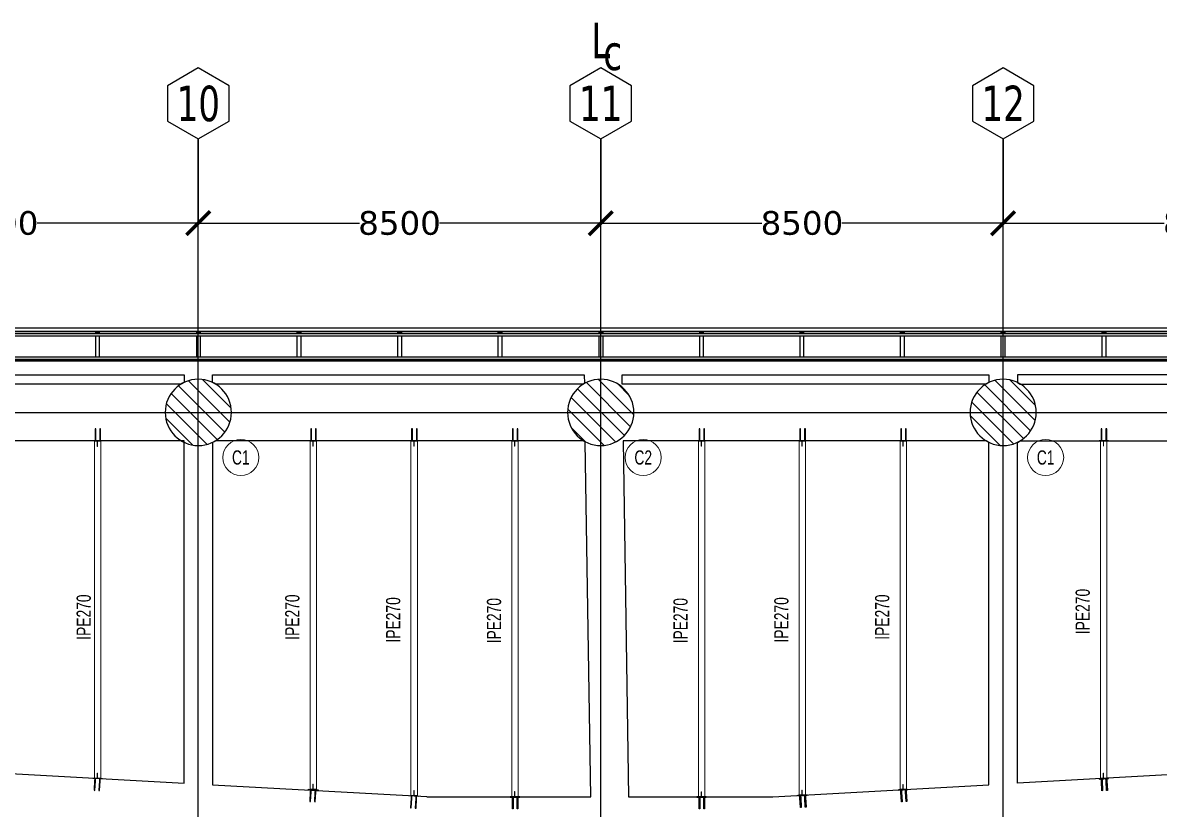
# Model space of a CAD drawing. Header units: millimetres. Extents: x -6598 to 74598, y -11659 to 33736.
# Drawn here: x 21791 to 45798, y 17113 to 33736 of the extents above; entities that cross this region are included whole.
import ezdxf
from ezdxf.enums import TextEntityAlignment as Align

# ---------------------------------------------------------------- set-up
doc = ezdxf.new("R2010")
doc.units = ezdxf.units.MM
for name, color, linetype, lineweight in [('0-1', 250, 'Continuous', 5), ('E_B_PLACA-1', 10, 'Continuous', 25), ('E_B_PLACA-2', 31, 'Continuous', 25), ('E_COLUMNAS', 1, 'Continuous', 18), ('E_COLUMNAS-2', 1, 'Continuous', 25), ('E_COLUMNAS-3', 1, 'Continuous', 35), ('E_TEXTO', 3, 'Continuous', 9), ('E_VIGAS-1', 31, 'Continuous', 25), ('E_VIGAS-2', 10, 'Continuous', 25), ('HCB-VIGAS', 4, 'Continuous', 15)]:
    doc.layers.add(name, color=color, linetype=linetype, lineweight=lineweight)
for name, color, linetype in [('COTAS', 8, 'Continuous'), ('HCB-EJES', 1, 'Continuous'), ('HCB-PLATINAS', 5, 'Continuous'), ('HCB-ROTULOS', 2, 'Continuous')]:
    doc.layers.add(name, color=color, linetype=linetype)
doc.styles.add('Arial Narrow', font='', dxfattribs={"width": 0.85, "height": 0.3})
doc.styles.add('Arial Narrow_1', font='', dxfattribs={"width": 0.85, "height": 0.3})
doc.styles.add('ROMANT', font='romant.shx', dxfattribs={"width": 0.8})
doc.styles.add('VERDANA', font='verdana.ttf')
doc.styles.get('Arial Narrow').set_extended_font_data('Arial Narrow')
doc.styles.get('Arial Narrow_1').set_extended_font_data('Arial Narrow')
doc.dimstyles.new('1.125', dxfattribs={"dimscale": 0, "dimtxt": 500, "dimasz": 500, "dimexe": 4, "dimexo": 4, "dimgap": 15, "dimtad": 0, "dimdec": 0, "dimzin": 4, "dimdsep": 46, "dimtxsty": 'ROMANT', "dimblk": 'ARCHTICK', "dimcen": -10, "dimclrd": 256, "dimclrt": 3, "dimadec": 0, "dimazin": 0, "dimtfac": 1, "dimtdec": 0, "dimtix": 1, "dimtmove": 0, "dimatfit": 0, "dimldrblk": 'OBLIQUE', "dimfxl": 0.05, "dimtolj": 1, "dimtzin": 0, "dimarcsym": 0})

# ---------------------------------------------------------------- blocks, each defined once
blk = doc.blocks.new('EST_SFM_VIGA-METALICA-SECCION-C - EST_SFM_VIGA-METALICA-UPN160-1606674-_34_00m_N_E_-NIVEL-9 DOC')
at = {"layer": 'E_VIGAS-1'}
for p, q in [((30.113, 0.018), (-30.274, 0.018)), ((-30.269, -0.047), (30.107, -0.047))]:
    blk.add_line(p, q, dxfattribs=at)
blk = doc.blocks.new('EST_SFM_VIGA-METALICA-SECCION-C - EST_SFM_VIGA-METALICA-UPN100-1526554-_34_00m_N_E_-NIVEL-9 DOC')
at = {"layer": 'E_VIGAS-2'}
for p, q in [((34.942, 0.018), (-34.929, 0.018)), ((-34.929, -0.032), (34.942, -0.032))]:
    blk.add_line(p, q, dxfattribs=at)
blk = doc.blocks.new('EST_SFM_VIGA-METALICA-SECCION-C - EST_SFM_VIGA-METALICA-UPN100-1526616-_34_00m_N_E_-NIVEL-9 DOC')
at = {"layer": 'E_VIGAS-2'}
for p, q in [((34.044, 0.032), (-34.827, 0.032)), ((-34.827, -0.018), (34.044, -0.018))]:
    blk.add_line(p, q, dxfattribs=at)
blk = doc.blocks.new('DCTIB_CNI_EST_MOD-1A-FAC_0001_rvt-1-_34_00m_N_E_-NIVEL-9 DOC')
at = {"layer": 'E_B_PLACA-1'}
for p, q in [((-75.147, 167.83), (-5.177, 167.83)), ((-5.727, 167.28), (-74.597, 167.28))]:
    blk.add_line(p, q, dxfattribs=at)
at = {"layer": 'E_B_PLACA-2'}
for p, q in [((-5.177, 167.83), (-75.147, 167.83)), ((-74.597, 167.28), (-5.727, 167.28))]:
    blk.add_line(p, q, dxfattribs=at)
at = {"layer": 'E_VIGAS-1'}
for p, q in [((-50.828, 167.859), (-50.8, 167.859)), ((-50.828, 167.858), (-50.828, 167.859)), ((-50.746, 167.858), (-50.828, 167.858)), ((-50.828, 167.83), (-50.828, 167.858)), ((-50.79, 167.864), (-50.79, 167.878)), ((-50.79, 167.859), (-50.79, 167.864)), ((-50.785, 167.878), (-50.785, 167.864)), ((-50.785, 167.864), (-50.785, 167.859)), ((-50.774, 167.859), (-50.746, 167.859)), ((-50.746, 167.859), (-50.746, 167.858)), ((-50.746, 167.83), (-50.746, 167.858)), ((-48.703, 167.858), (-48.703, 167.859)), ((-48.703, 167.859), (-48.676, 167.859)), ((-48.621, 167.858), (-48.703, 167.858)), ((-48.703, 167.858), (-48.703, 167.83)), ((-48.665, 167.864), (-48.665, 167.878)), ((-48.665, 167.859), (-48.665, 167.864)), ((-48.66, 167.878), (-48.66, 167.864)), ((-48.66, 167.864), (-48.66, 167.859)), ((-48.649, 167.859), (-48.621, 167.859)), ((-48.621, 167.859), (-48.621, 167.858)), ((-48.621, 167.858), (-48.621, 167.83)), ((-46.578, 167.858), (-46.578, 167.859)), ((-46.578, 167.859), (-46.55, 167.859)), ((-46.496, 167.858), (-46.578, 167.858)), ((-46.578, 167.858), (-46.578, 167.83)), ((-46.54, 167.864), (-46.54, 167.878)), ((-46.54, 167.859), (-46.54, 167.864)), ((-46.535, 167.878), (-46.535, 167.864)), ((-46.535, 167.864), (-46.535, 167.859)), ((-46.524, 167.859), (-46.496, 167.859)), ((-46.496, 167.859), (-46.496, 167.858)), ((-46.496, 167.858), (-46.496, 167.83)), ((-44.453, 167.858), (-44.453, 167.859)), ((-44.453, 167.859), (-44.425, 167.859)), ((-44.371, 167.858), (-44.453, 167.858)), ((-44.453, 167.858), (-44.453, 167.83)), ((-44.415, 167.864), (-44.415, 167.878)), ((-44.415, 167.859), (-44.415, 167.864)), ((-44.41, 167.878), (-44.41, 167.864)), ((-44.41, 167.864), (-44.41, 167.859)), ((-44.399, 167.859), (-44.371, 167.859)), ((-44.371, 167.859), (-44.371, 167.858)), ((-44.371, 167.858), (-44.371, 167.83)), ((-42.328, 167.859), (-42.3, 167.859)), ((-42.328, 167.858), (-42.328, 167.859)), ((-42.246, 167.858), (-42.328, 167.858)), ((-42.328, 167.83), (-42.328, 167.858)), ((-42.29, 167.864), (-42.29, 167.878)), ((-42.29, 167.859), (-42.29, 167.864)), ((-42.285, 167.878), (-42.285, 167.864)), ((-42.285, 167.864), (-42.285, 167.859)), ((-42.274, 167.859), (-42.246, 167.859)), ((-42.246, 167.859), (-42.246, 167.858)), ((-42.246, 167.83), (-42.246, 167.858)), ((-40.203, 167.858), (-40.203, 167.859)), ((-40.203, 167.859), (-40.176, 167.859)), ((-40.121, 167.858), (-40.203, 167.858)), ((-40.203, 167.858), (-40.203, 167.83)), ((-40.165, 167.864), (-40.165, 167.878)), ((-40.165, 167.859), (-40.165, 167.864)), ((-40.16, 167.878), (-40.16, 167.864)), ((-40.16, 167.864), (-40.16, 167.859)), ((-40.149, 167.859), (-40.121, 167.859)), ((-40.121, 167.859), (-40.121, 167.858)), ((-40.121, 167.858), (-40.121, 167.83)), ((-38.078, 167.858), (-38.078, 167.859)), ((-38.078, 167.859), (-38.05, 167.859)), ((-37.996, 167.858), (-38.078, 167.858)), ((-38.078, 167.858), (-38.078, 167.83)), ((-38.04, 167.864), (-38.04, 167.878)), ((-38.04, 167.859), (-38.04, 167.864)), ((-38.035, 167.878), (-38.035, 167.864)), ((-38.035, 167.864), (-38.035, 167.859)), ((-38.024, 167.859), (-37.996, 167.859)), ((-37.996, 167.859), (-37.996, 167.858)), ((-37.996, 167.858), (-37.996, 167.83)), ((-35.953, 167.859), (-35.925, 167.859)), ((-35.953, 167.858), (-35.953, 167.859)), ((-35.871, 167.858), (-35.953, 167.858)), ((-35.953, 167.83), (-35.953, 167.858)), ((-35.915, 167.864), (-35.915, 167.878)), ((-35.915, 167.859), (-35.915, 167.864)), ((-35.91, 167.878), (-35.91, 167.864)), ((-35.91, 167.864), (-35.91, 167.859)), ((-35.899, 167.859), (-35.871, 167.859)), ((-35.871, 167.859), (-35.871, 167.858)), ((-35.871, 167.83), (-35.871, 167.858)), ((-33.828, 167.859), (-33.8, 167.859)), ((-33.828, 167.858), (-33.828, 167.859)), ((-33.746, 167.858), (-33.828, 167.858)), ((-33.828, 167.83), (-33.828, 167.858)), ((-33.79, 167.864), (-33.79, 167.878)), ((-33.79, 167.859), (-33.79, 167.864)), ((-33.785, 167.878), (-33.785, 167.864)), ((-33.785, 167.864), (-33.785, 167.859)), ((-33.774, 167.859), (-33.746, 167.859)), ((-33.746, 167.859), (-33.746, 167.858)), ((-33.746, 167.83), (-33.746, 167.858)), ((-31.703, 167.859), (-31.675, 167.859)), ((-31.703, 167.858), (-31.703, 167.859)), ((-31.621, 167.858), (-31.703, 167.858)), ((-31.703, 167.83), (-31.703, 167.858)), ((-31.664, 167.864), (-31.664, 167.878)), ((-31.664, 167.859), (-31.664, 167.864)), ((-31.659, 167.878), (-31.659, 167.864)), ((-31.659, 167.864), (-31.659, 167.859)), ((-31.649, 167.859), (-31.621, 167.859)), ((-31.621, 167.859), (-31.621, 167.858)), ((-31.621, 167.83), (-31.621, 167.858)), ((-29.578, 167.858), (-29.578, 167.859)), ((-29.578, 167.859), (-29.55, 167.859)), ((-29.496, 167.858), (-29.578, 167.858)), ((-29.578, 167.858), (-29.578, 167.83)), ((-29.54, 167.864), (-29.54, 167.878)), ((-29.54, 167.859), (-29.54, 167.864)), ((-29.535, 167.878), (-29.535, 167.864)), ((-29.535, 167.864), (-29.535, 167.859)), ((-29.524, 167.859), (-29.496, 167.859)), ((-29.496, 167.859), (-29.496, 167.858)), ((-29.496, 167.858), (-29.496, 167.83)), ((-50.828, 167.263), (-50.828, 167.28)), ((-50.746, 167.263), (-50.828, 167.263)), ((-50.746, 167.263), (-50.746, 167.28)), ((-48.703, 167.28), (-48.703, 167.263)), ((-48.621, 167.263), (-48.703, 167.263)), ((-48.621, 167.28), (-48.621, 167.263)), ((-46.578, 167.28), (-46.578, 167.263)), ((-46.496, 167.263), (-46.578, 167.263)), ((-46.496, 167.28), (-46.496, 167.263)), ((-44.453, 167.28), (-44.453, 167.263)), ((-44.371, 167.263), (-44.453, 167.263)), ((-44.371, 167.28), (-44.371, 167.263)), ((-42.328, 167.263), (-42.328, 167.28)), ((-42.246, 167.263), (-42.328, 167.263)), ((-42.246, 167.263), (-42.246, 167.28)), ((-40.203, 167.28), (-40.203, 167.263)), ((-40.121, 167.263), (-40.203, 167.263)), ((-40.121, 167.28), (-40.121, 167.263)), ((-38.078, 167.28), (-38.078, 167.262)), ((-37.996, 167.262), (-38.078, 167.262)), ((-37.996, 167.28), (-37.996, 167.262)), ((-35.953, 167.263), (-35.953, 167.28)), ((-35.871, 167.263), (-35.953, 167.263)), ((-35.871, 167.263), (-35.871, 167.28)), ((-33.828, 167.263), (-33.828, 167.28)), ((-33.746, 167.263), (-33.828, 167.263)), ((-33.746, 167.263), (-33.746, 167.28)), ((-31.703, 167.263), (-31.703, 167.28)), ((-31.621, 167.263), (-31.703, 167.263)), ((-31.621, 167.263), (-31.621, 167.28)), ((-29.578, 167.28), (-29.578, 167.263)), ((-29.496, 167.263), (-29.578, 167.263)), ((-29.496, 167.28), (-29.496, 167.263))]:
    blk.add_line(p, q, dxfattribs=at)
for points, knots in [([(-50.79, 167.864), (-50.79, 167.863), (-50.79, 167.862), (-50.792, 167.86), (-50.793, 167.86), (-50.795, 167.859), (-50.796, 167.859), (-50.797, 167.859), (-50.799, 167.859), (-50.8, 167.859)], [0, 0, 0, 0, 0.285714, 0.428571, 0.571429, 0.678571, 0.732143, 0.785714, 1, 1, 1, 1]), ([(-50.8, 167.859), (-50.799, 167.859), (-50.798, 167.859), (-50.795, 167.859), (-50.793, 167.86), (-50.791, 167.86), (-50.79, 167.862), (-50.79, 167.863), (-50.79, 167.864)], [0, 0, 0, 0, 0.142857, 0.285714, 0.428571, 0.571429, 0.785714, 1, 1, 1, 1]), ([(-50.785, 167.864), (-50.785, 167.863), (-50.784, 167.862), (-50.783, 167.86), (-50.781, 167.86), (-50.78, 167.859), (-50.779, 167.859), (-50.777, 167.859), (-50.775, 167.859), (-50.774, 167.859)], [0, 0, 0, 0, 0.285714, 0.428571, 0.571429, 0.678571, 0.732143, 0.785714, 1, 1, 1, 1]), ([(-50.774, 167.859), (-50.775, 167.859), (-50.776, 167.859), (-50.779, 167.859), (-50.781, 167.86), (-50.783, 167.86), (-50.784, 167.862), (-50.785, 167.863), (-50.785, 167.864)], [0, 0, 0, 0, 0.142857, 0.285714, 0.428571, 0.571429, 0.785714, 1, 1, 1, 1]), ([(-48.676, 167.859), (-48.675, 167.859), (-48.673, 167.859), (-48.671, 167.859), (-48.668, 167.86), (-48.667, 167.86), (-48.665, 167.862), (-48.665, 167.863), (-48.665, 167.864)], [0, 0, 0, 0, 0.142857, 0.285714, 0.428571, 0.571429, 0.785714, 1, 1, 1, 1]), ([(-48.665, 167.864), (-48.665, 167.863), (-48.665, 167.862), (-48.667, 167.86), (-48.668, 167.86), (-48.67, 167.859), (-48.671, 167.859), (-48.673, 167.859), (-48.674, 167.859), (-48.676, 167.859)], [0, 0, 0, 0, 0.285714, 0.428571, 0.571429, 0.678571, 0.732143, 0.785714, 1, 1, 1, 1]), ([(-48.649, 167.859), (-48.65, 167.859), (-48.652, 167.859), (-48.654, 167.859), (-48.656, 167.86), (-48.658, 167.86), (-48.66, 167.862), (-48.66, 167.863), (-48.66, 167.864)], [0, 0, 0, 0, 0.142857, 0.285714, 0.428571, 0.571429, 0.785714, 1, 1, 1, 1]), ([(-48.66, 167.864), (-48.66, 167.863), (-48.659, 167.862), (-48.658, 167.86), (-48.656, 167.86), (-48.655, 167.859), (-48.654, 167.859), (-48.652, 167.859), (-48.65, 167.859), (-48.649, 167.859)], [0, 0, 0, 0, 0.285714, 0.428571, 0.571429, 0.678571, 0.732143, 0.785714, 1, 1, 1, 1]), ([(-46.55, 167.859), (-46.549, 167.859), (-46.548, 167.859), (-46.545, 167.859), (-46.543, 167.86), (-46.541, 167.86), (-46.54, 167.862), (-46.54, 167.863), (-46.54, 167.864)], [0, 0, 0, 0, 0.142857, 0.285714, 0.428571, 0.571429, 0.785714, 1, 1, 1, 1]), ([(-46.54, 167.864), (-46.54, 167.863), (-46.54, 167.862), (-46.542, 167.86), (-46.543, 167.86), (-46.545, 167.859), (-46.546, 167.859), (-46.547, 167.859), (-46.549, 167.859), (-46.55, 167.859)], [0, 0, 0, 0, 0.285714, 0.428571, 0.571429, 0.678571, 0.732143, 0.785714, 1, 1, 1, 1]), ([(-46.524, 167.859), (-46.525, 167.859), (-46.526, 167.859), (-46.529, 167.859), (-46.531, 167.86), (-46.533, 167.86), (-46.534, 167.862), (-46.535, 167.863), (-46.535, 167.864)], [0, 0, 0, 0, 0.142857, 0.285714, 0.428571, 0.571429, 0.785714, 1, 1, 1, 1]), ([(-46.535, 167.864), (-46.535, 167.863), (-46.534, 167.862), (-46.533, 167.86), (-46.531, 167.86), (-46.53, 167.859), (-46.529, 167.859), (-46.527, 167.859), (-46.525, 167.859), (-46.524, 167.859)], [0, 0, 0, 0, 0.285714, 0.428571, 0.571429, 0.678571, 0.732143, 0.785714, 1, 1, 1, 1]), ([(-44.425, 167.859), (-44.424, 167.859), (-44.423, 167.859), (-44.42, 167.859), (-44.418, 167.86), (-44.416, 167.86), (-44.415, 167.862), (-44.415, 167.863), (-44.415, 167.864)], [0, 0, 0, 0, 0.142857, 0.285714, 0.428571, 0.571429, 0.785714, 1, 1, 1, 1]), ([(-44.415, 167.864), (-44.415, 167.863), (-44.415, 167.862), (-44.417, 167.86), (-44.418, 167.86), (-44.42, 167.859), (-44.421, 167.859), (-44.422, 167.859), (-44.424, 167.859), (-44.425, 167.859)], [0, 0, 0, 0, 0.285714, 0.428571, 0.571429, 0.678571, 0.732143, 0.785714, 1, 1, 1, 1]), ([(-44.399, 167.859), (-44.4, 167.859), (-44.401, 167.859), (-44.404, 167.859), (-44.406, 167.86), (-44.408, 167.86), (-44.409, 167.862), (-44.41, 167.863), (-44.41, 167.864)], [0, 0, 0, 0, 0.142857, 0.285714, 0.428571, 0.571429, 0.785714, 1, 1, 1, 1]), ([(-44.41, 167.864), (-44.41, 167.863), (-44.409, 167.862), (-44.408, 167.86), (-44.406, 167.86), (-44.405, 167.859), (-44.404, 167.859), (-44.402, 167.859), (-44.4, 167.859), (-44.399, 167.859)], [0, 0, 0, 0, 0.285714, 0.428571, 0.571429, 0.678571, 0.732143, 0.785714, 1, 1, 1, 1]), ([(-42.29, 167.864), (-42.29, 167.863), (-42.29, 167.862), (-42.292, 167.86), (-42.293, 167.86), (-42.295, 167.859), (-42.296, 167.859), (-42.297, 167.859), (-42.299, 167.859), (-42.3, 167.859)], [0, 0, 0, 0, 0.285714, 0.428571, 0.571429, 0.678571, 0.732143, 0.785714, 1, 1, 1, 1]), ([(-42.3, 167.859), (-42.299, 167.859), (-42.298, 167.859), (-42.295, 167.859), (-42.293, 167.86), (-42.291, 167.86), (-42.29, 167.862), (-42.29, 167.863), (-42.29, 167.864)], [0, 0, 0, 0, 0.142857, 0.285714, 0.428571, 0.571429, 0.785714, 1, 1, 1, 1]), ([(-42.285, 167.864), (-42.285, 167.863), (-42.284, 167.862), (-42.283, 167.86), (-42.281, 167.86), (-42.28, 167.859), (-42.279, 167.859), (-42.277, 167.859), (-42.275, 167.859), (-42.274, 167.859)], [0, 0, 0, 0, 0.285714, 0.428571, 0.571429, 0.678571, 0.732143, 0.785714, 1, 1, 1, 1]), ([(-42.274, 167.859), (-42.275, 167.859), (-42.276, 167.859), (-42.279, 167.859), (-42.281, 167.86), (-42.283, 167.86), (-42.284, 167.862), (-42.285, 167.863), (-42.285, 167.864)], [0, 0, 0, 0, 0.142857, 0.285714, 0.428571, 0.571429, 0.785714, 1, 1, 1, 1]), ([(-40.176, 167.859), (-40.175, 167.859), (-40.173, 167.859), (-40.171, 167.859), (-40.168, 167.86), (-40.167, 167.86), (-40.165, 167.862), (-40.165, 167.863), (-40.165, 167.864)], [0, 0, 0, 0, 0.142857, 0.285714, 0.428571, 0.571429, 0.785714, 1, 1, 1, 1]), ([(-40.165, 167.864), (-40.165, 167.863), (-40.165, 167.862), (-40.167, 167.86), (-40.168, 167.86), (-40.17, 167.859), (-40.171, 167.859), (-40.173, 167.859), (-40.174, 167.859), (-40.176, 167.859)], [0, 0, 0, 0, 0.285714, 0.428571, 0.571429, 0.678571, 0.732143, 0.785714, 1, 1, 1, 1]), ([(-40.149, 167.859), (-40.15, 167.859), (-40.152, 167.859), (-40.154, 167.859), (-40.156, 167.86), (-40.158, 167.86), (-40.16, 167.862), (-40.16, 167.863), (-40.16, 167.864)], [0, 0, 0, 0, 0.142857, 0.285714, 0.428571, 0.571429, 0.785714, 1, 1, 1, 1]), ([(-40.16, 167.864), (-40.16, 167.863), (-40.159, 167.862), (-40.158, 167.86), (-40.156, 167.86), (-40.155, 167.859), (-40.154, 167.859), (-40.152, 167.859), (-40.15, 167.859), (-40.149, 167.859)], [0, 0, 0, 0, 0.285714, 0.428571, 0.571429, 0.678571, 0.732143, 0.785714, 1, 1, 1, 1]), ([(-38.05, 167.859), (-38.049, 167.859), (-38.048, 167.859), (-38.045, 167.859), (-38.043, 167.86), (-38.041, 167.86), (-38.04, 167.862), (-38.04, 167.863), (-38.04, 167.864)], [0, 0, 0, 0, 0.142857, 0.285714, 0.428571, 0.571429, 0.785714, 1, 1, 1, 1]), ([(-38.04, 167.864), (-38.04, 167.863), (-38.04, 167.862), (-38.042, 167.86), (-38.043, 167.86), (-38.045, 167.859), (-38.046, 167.859), (-38.047, 167.859), (-38.049, 167.859), (-38.05, 167.859)], [0, 0, 0, 0, 0.285714, 0.428571, 0.571429, 0.678571, 0.732143, 0.785714, 1, 1, 1, 1]), ([(-38.024, 167.859), (-38.025, 167.859), (-38.026, 167.859), (-38.029, 167.859), (-38.031, 167.86), (-38.033, 167.86), (-38.034, 167.862), (-38.035, 167.863), (-38.035, 167.864)], [0, 0, 0, 0, 0.142857, 0.285714, 0.428571, 0.571429, 0.785714, 1, 1, 1, 1]), ([(-38.035, 167.864), (-38.035, 167.863), (-38.034, 167.862), (-38.033, 167.86), (-38.031, 167.86), (-38.03, 167.859), (-38.029, 167.859), (-38.027, 167.859), (-38.025, 167.859), (-38.024, 167.859)], [0, 0, 0, 0, 0.285714, 0.428571, 0.571429, 0.678571, 0.732143, 0.785714, 1, 1, 1, 1]), ([(-35.915, 167.864), (-35.915, 167.863), (-35.915, 167.862), (-35.917, 167.86), (-35.918, 167.86), (-35.92, 167.859), (-35.921, 167.859), (-35.922, 167.859), (-35.924, 167.859), (-35.925, 167.859)], [0, 0, 0, 0, 0.285714, 0.428571, 0.571429, 0.678571, 0.732143, 0.785714, 1, 1, 1, 1]), ([(-35.925, 167.859), (-35.924, 167.859), (-35.923, 167.859), (-35.92, 167.859), (-35.918, 167.86), (-35.916, 167.86), (-35.915, 167.862), (-35.915, 167.863), (-35.915, 167.864)], [0, 0, 0, 0, 0.142857, 0.285714, 0.428571, 0.571429, 0.785714, 1, 1, 1, 1]), ([(-35.91, 167.864), (-35.91, 167.863), (-35.909, 167.862), (-35.908, 167.86), (-35.906, 167.86), (-35.905, 167.859), (-35.904, 167.859), (-35.902, 167.859), (-35.9, 167.859), (-35.899, 167.859)], [0, 0, 0, 0, 0.285714, 0.428571, 0.571429, 0.678571, 0.732143, 0.785714, 1, 1, 1, 1]), ([(-35.899, 167.859), (-35.9, 167.859), (-35.901, 167.859), (-35.904, 167.859), (-35.906, 167.86), (-35.908, 167.86), (-35.909, 167.862), (-35.91, 167.863), (-35.91, 167.864)], [0, 0, 0, 0, 0.142857, 0.285714, 0.428571, 0.571429, 0.785714, 1, 1, 1, 1]), ([(-33.79, 167.864), (-33.79, 167.863), (-33.79, 167.862), (-33.792, 167.86), (-33.793, 167.86), (-33.795, 167.859), (-33.796, 167.859), (-33.797, 167.859), (-33.799, 167.859), (-33.8, 167.859)], [0, 0, 0, 0, 0.285714, 0.428571, 0.571429, 0.678571, 0.732143, 0.785714, 1, 1, 1, 1]), ([(-33.8, 167.859), (-33.799, 167.859), (-33.798, 167.859), (-33.795, 167.859), (-33.793, 167.86), (-33.791, 167.86), (-33.79, 167.862), (-33.79, 167.863), (-33.79, 167.864)], [0, 0, 0, 0, 0.142857, 0.285714, 0.428571, 0.571429, 0.785714, 1, 1, 1, 1]), ([(-33.785, 167.864), (-33.785, 167.863), (-33.784, 167.862), (-33.783, 167.86), (-33.781, 167.86), (-33.78, 167.859), (-33.779, 167.859), (-33.777, 167.859), (-33.775, 167.859), (-33.774, 167.859)], [0, 0, 0, 0, 0.285714, 0.428571, 0.571429, 0.678571, 0.732143, 0.785714, 1, 1, 1, 1]), ([(-33.774, 167.859), (-33.775, 167.859), (-33.776, 167.859), (-33.779, 167.859), (-33.781, 167.86), (-33.783, 167.86), (-33.784, 167.862), (-33.785, 167.863), (-33.785, 167.864)], [0, 0, 0, 0, 0.142857, 0.285714, 0.428571, 0.571429, 0.785714, 1, 1, 1, 1]), ([(-31.664, 167.864), (-31.664, 167.863), (-31.665, 167.862), (-31.666, 167.86), (-31.668, 167.86), (-31.669, 167.859), (-31.67, 167.859), (-31.672, 167.859), (-31.674, 167.859), (-31.675, 167.859)], [0, 0, 0, 0, 0.285714, 0.428571, 0.571429, 0.678571, 0.732143, 0.785714, 1, 1, 1, 1]), ([(-31.675, 167.859), (-31.674, 167.859), (-31.673, 167.859), (-31.67, 167.859), (-31.668, 167.86), (-31.666, 167.86), (-31.665, 167.862), (-31.664, 167.863), (-31.664, 167.864)], [0, 0, 0, 0, 0.142857, 0.285714, 0.428571, 0.571429, 0.785714, 1, 1, 1, 1]), ([(-31.659, 167.864), (-31.659, 167.863), (-31.659, 167.862), (-31.657, 167.86), (-31.656, 167.86), (-31.654, 167.859), (-31.653, 167.859), (-31.652, 167.859), (-31.65, 167.859), (-31.649, 167.859)], [0, 0, 0, 0, 0.285714, 0.428571, 0.571429, 0.678571, 0.732143, 0.785714, 1, 1, 1, 1]), ([(-31.649, 167.859), (-31.65, 167.859), (-31.651, 167.859), (-31.654, 167.859), (-31.656, 167.86), (-31.658, 167.86), (-31.659, 167.862), (-31.659, 167.863), (-31.659, 167.864)], [0, 0, 0, 0, 0.142857, 0.285714, 0.428571, 0.571429, 0.785714, 1, 1, 1, 1]), ([(-29.55, 167.859), (-29.549, 167.859), (-29.548, 167.859), (-29.545, 167.859), (-29.543, 167.86), (-29.541, 167.86), (-29.54, 167.862), (-29.54, 167.863), (-29.54, 167.864)], [0, 0, 0, 0, 0.142857, 0.285714, 0.428571, 0.571429, 0.785714, 1, 1, 1, 1]), ([(-29.54, 167.864), (-29.54, 167.863), (-29.54, 167.862), (-29.542, 167.86), (-29.543, 167.86), (-29.545, 167.859), (-29.546, 167.859), (-29.547, 167.859), (-29.549, 167.859), (-29.55, 167.859)], [0, 0, 0, 0, 0.285714, 0.428571, 0.571429, 0.678571, 0.732143, 0.785714, 1, 1, 1, 1]), ([(-29.524, 167.859), (-29.525, 167.859), (-29.526, 167.859), (-29.529, 167.859), (-29.531, 167.86), (-29.533, 167.86), (-29.534, 167.862), (-29.535, 167.863), (-29.535, 167.864)], [0, 0, 0, 0, 0.142857, 0.285714, 0.428571, 0.571429, 0.785714, 1, 1, 1, 1]), ([(-29.535, 167.864), (-29.535, 167.863), (-29.534, 167.862), (-29.533, 167.86), (-29.531, 167.86), (-29.53, 167.859), (-29.529, 167.859), (-29.527, 167.859), (-29.525, 167.859), (-29.524, 167.859)], [0, 0, 0, 0, 0.285714, 0.428571, 0.571429, 0.678571, 0.732143, 0.785714, 1, 1, 1, 1])]:
    blk.add_open_spline(points, degree=3, knots=knots, dxfattribs=at)
at = {"layer": 'E_VIGAS-2'}
for p, q in [((-50.828, 167.33), (-50.828, 167.78)), ((-50.746, 167.33), (-50.746, 167.78)), ((-48.703, 167.78), (-48.703, 167.33)), ((-48.621, 167.78), (-48.621, 167.33)), ((-46.578, 167.78), (-46.578, 167.33)), ((-46.496, 167.78), (-46.496, 167.33)), ((-44.453, 167.78), (-44.453, 167.33)), ((-44.371, 167.78), (-44.371, 167.33)), ((-42.328, 167.33), (-42.328, 167.78)), ((-42.246, 167.33), (-42.246, 167.78)), ((-40.203, 167.78), (-40.203, 167.33)), ((-40.121, 167.78), (-40.121, 167.33)), ((-38.078, 167.78), (-38.078, 167.33)), ((-37.996, 167.78), (-37.996, 167.33)), ((-35.953, 167.33), (-35.953, 167.78)), ((-35.871, 167.33), (-35.871, 167.78)), ((-33.828, 167.33), (-33.828, 167.78)), ((-33.746, 167.33), (-33.746, 167.78)), ((-31.703, 167.33), (-31.703, 167.78)), ((-31.621, 167.33), (-31.621, 167.78)), ((-29.578, 167.78), (-29.578, 167.33)), ((-29.496, 167.78), (-29.496, 167.33))]:
    blk.add_line(p, q, dxfattribs=at)
at = {"layer": 'E_VIGAS-1'}
for name, p in [('EST_SFM_VIGA-METALICA-SECCION-C - EST_SFM_VIGA-METALICA-UPN160-1606674-_34_00m_N_E_-NIVEL-9 DOC', (-40.084, 167.925)), ('EST_SFM_VIGA-METALICA-SECCION-C - EST_SFM_VIGA-METALICA-UPN100-1526554-_34_00m_N_E_-NIVEL-9 DOC', (-40.169, 167.812)), ('EST_SFM_VIGA-METALICA-SECCION-C - EST_SFM_VIGA-METALICA-UPN100-1526616-_34_00m_N_E_-NIVEL-9 DOC', (-39.77, 167.298))]:
    blk.add_blockref(name, p, dxfattribs=at)
blk = doc.blocks.new('EST_SCM_COLUMNA-SECCION-CIRCULAR - EST_SCM_COLUMNA-CONCRETO-CIRCULAR_Ø_140cm-V16-_34_00m_N_E_-NIVEL-9 DOC')
at = {"layer": 'E_COLUMNAS'}
h = blk.add_hatch(dxfattribs=at)
h.set_pattern_fill('FP_16', color=256, style=0, pattern_type=2)
h.set_pattern_definition([(135, (48.662, -166.162), (-0.15909903, -0.15909903), [])])
h.paths.add_polyline_path([(0, -0.7), (0.091, -0.694), (0.181, -0.676), (0.268, -0.647), (0.361, -0.599), (0.435, -0.548), (0.501, -0.488), (0.56, -0.419), (0.609, -0.344), (0.648, -0.263), (0.677, -0.177), (0.694, -0.088), (0.7, 0.001), (0.694, 0.091), (0.676, 0.181), (0.647, 0.268), (0.606, 0.35), (0.555, 0.426), (0.495, 0.495), (0.426, 0.555), (0.35, 0.606), (0.268, 0.647), (0.181, 0.676), (0.091, 0.694), (0, 0.7), (-0.091, 0.694), (-0.191, 0.673), (-0.268, 0.647), (-0.361, 0.599), (-0.435, 0.548), (-0.501, 0.488), (-0.56, 0.419), (-0.609, 0.344), (-0.648, 0.263), (-0.677, 0.177), (-0.694, 0.088), (-0.7, 0), (-0.694, -0.091), (-0.676, -0.181), (-0.647, -0.268), (-0.606, -0.35), (-0.555, -0.426), (-0.495, -0.495), (-0.426, -0.555), (-0.35, -0.606), (-0.268, -0.647), (-0.181, -0.676), (-0.091, -0.694), (-0.021, -0.699)])
at = {"layer": 'E_COLUMNAS-2'}
for start, end in [(0, 180), (180, 0)]:
    blk.add_arc((0, 0), 0.7, start, end, dxfattribs=at)
blk = doc.blocks.new('EST_SCM_COLUMNA-SECCION-CIRCULAR - EST_SCM_COLUMNA-CONCRETO-CIRCULAR_Ø_140cm-V17-_34_00m_N_E_-NIVEL-9 DOC')
at = {"layer": 'E_COLUMNAS'}
h = blk.add_hatch(dxfattribs=at)
h.set_pattern_fill('FP_17', color=256, style=0, pattern_type=2)
h.set_pattern_definition([(135, (40.162, -166.162), (-0.15909903, -0.15909903), [])])
h.paths.add_polyline_path([(0, -0.7), (0.091, -0.694), (0.181, -0.676), (0.268, -0.647), (0.359, -0.6), (0.434, -0.549), (0.501, -0.488), (0.555, -0.426), (0.609, -0.345), (0.651, -0.257), (0.678, -0.173), (0.695, -0.081), (0.7, 0.001), (0.694, 0.091), (0.676, 0.181), (0.647, 0.268), (0.606, 0.35), (0.555, 0.426), (0.495, 0.495), (0.426, 0.555), (0.35, 0.606), (0.268, 0.647), (0.181, 0.676), (0.08, 0.695), (-0.008, 0.699), (-0.103, 0.692), (-0.189, 0.673), (-0.268, 0.647), (-0.361, 0.599), (-0.435, 0.548), (-0.501, 0.488), (-0.56, 0.419), (-0.609, 0.344), (-0.648, 0.263), (-0.677, 0.177), (-0.694, 0.088), (-0.7, 0), (-0.694, -0.091), (-0.676, -0.181), (-0.647, -0.268), (-0.606, -0.35), (-0.555, -0.426), (-0.495, -0.495), (-0.426, -0.555), (-0.35, -0.606), (-0.258, -0.65), (-0.174, -0.678), (-0.082, -0.695), (0, -0.7)])
at = {"layer": 'E_COLUMNAS-2'}
for start, end in [(0, 180), (180, 0)]:
    blk.add_arc((0, 0), 0.7, start, end, dxfattribs=at)
blk = doc.blocks.new('EST_SCM_COLUMNA-SECCION-CIRCULAR - EST_SCM_COLUMNA-CONCRETO-CIRCULAR_Ø_140cm-V18-_34_00m_N_E_-NIVEL-9 DOC')
at = {"layer": 'E_COLUMNAS'}
h = blk.add_hatch(dxfattribs=at)
h.set_pattern_fill('FP_18', color=256, style=0, pattern_type=2)
h.set_pattern_definition([(135, (31.662, -166.162), (-0.15909903, -0.15909903), [])])
h.paths.add_polyline_path([(0, -0.7), (0.091, -0.694), (0.181, -0.676), (0.268, -0.647), (0.361, -0.599), (0.435, -0.548), (0.501, -0.488), (0.56, -0.419), (0.609, -0.344), (0.648, -0.263), (0.677, -0.177), (0.694, -0.088), (0.7, 0.001), (0.694, 0.091), (0.676, 0.181), (0.647, 0.268), (0.606, 0.35), (0.555, 0.426), (0.495, 0.495), (0.426, 0.555), (0.35, 0.606), (0.268, 0.647), (0.181, 0.676), (0.091, 0.694), (0, 0.7), (-0.091, 0.694), (-0.187, 0.674), (-0.268, 0.647), (-0.361, 0.599), (-0.435, 0.548), (-0.501, 0.488), (-0.56, 0.419), (-0.609, 0.344), (-0.648, 0.263), (-0.678, 0.17), (-0.694, 0.086), (-0.7, 0), (-0.694, -0.091), (-0.676, -0.181), (-0.647, -0.268), (-0.606, -0.35), (-0.555, -0.426), (-0.495, -0.495), (-0.426, -0.555), (-0.35, -0.606), (-0.268, -0.647), (-0.181, -0.676), (-0.091, -0.694), (-0.021, -0.699)])
at = {"layer": 'E_COLUMNAS-2'}
for start, end in [(0, 180), (180, 0)]:
    blk.add_arc((0, 0), 0.7, start, end, dxfattribs=at)
blk = doc.blocks.new('_ArchTick')
at = {"color": 0, "linetype": 'ByBlock', "const_width": 0.15}
blk.add_lwpolyline([(-0.5, -0.5), (0.5, 0.5)], dxfattribs=at)
blk = doc.blocks.new('*D458')
at = {"layer": 'COTAS', "color": 0, "lineweight": -2, "transparency": 16777216}
for p, q in [((17000, 31277), (17000, 29496)), ((25500, 31277), (25500, 29496))]:
    blk.add_line(p, q, dxfattribs=at)
at = {"layer": 'COTAS', "lineweight": -2, "transparency": 16777216}
for p, q in [((17000, 29500), (20404, 29500)), ((25500, 29500), (22096, 29500))]:
    blk.add_line(p, q, dxfattribs=at)
at = {"layer": 'Defpoints', "color": 0, "transparency": 16777216}
for p in [(17000, 31281), (25500, 31281), (17000, 29500)]:
    blk.add_point(p, dxfattribs=at)
at = {"layer": 'COTAS', "lineweight": -2, "transparency": 16777216, "xscale": 500, "yscale": 500, "zscale": 500, "rotation": 180}
blk.add_blockref('_ArchTick', (17000, 29500), dxfattribs=at)
at = {"layer": 'COTAS', "lineweight": -2, "transparency": 16777216, "xscale": 500, "yscale": 500, "zscale": 500}
blk.add_blockref('_ArchTick', (25500, 29500), dxfattribs=at)
at = {"layer": 'COTAS', "color": 3, "transparency": 16777216, "insert": (21250, 29500), "char_height": 500, "attachment_point": 5, "style": 'VERDANA'}
blk.add_mtext('\\A1;8500', dxfattribs=at)
blk = doc.blocks.new('_Oblique')
at = {"color": 0, "linetype": 'ByBlock', "lineweight": -2}
blk.add_line((-0.5, -0.5), (0.5, 0.5), dxfattribs=at)
blk = doc.blocks.new('*D459')
at = {"layer": 'COTAS', "color": 0, "lineweight": -2, "transparency": 16777216}
for p, q in [((25500, 31277), (25500, 29496)), ((34000, 31277), (34000, 29496))]:
    blk.add_line(p, q, dxfattribs=at)
at = {"layer": 'COTAS', "lineweight": -2, "transparency": 16777216}
for p, q in [((25500, 29500), (28904, 29500)), ((34000, 29500), (30596, 29500))]:
    blk.add_line(p, q, dxfattribs=at)
at = {"layer": 'Defpoints', "color": 0, "transparency": 16777216}
for p in [(25500, 31281), (34000, 31281), (25500, 29500)]:
    blk.add_point(p, dxfattribs=at)
at = {"layer": 'COTAS', "lineweight": -2, "transparency": 16777216, "xscale": 500, "yscale": 500, "zscale": 500, "rotation": 180}
blk.add_blockref('_ArchTick', (25500, 29500), dxfattribs=at)
at = {"layer": 'COTAS', "lineweight": -2, "transparency": 16777216, "xscale": 500, "yscale": 500, "zscale": 500}
blk.add_blockref('_ArchTick', (34000, 29500), dxfattribs=at)
at = {"layer": 'COTAS', "color": 3, "transparency": 16777216, "insert": (29750, 29500), "char_height": 500, "attachment_point": 5, "style": 'VERDANA'}
blk.add_mtext('\\A1;8500', dxfattribs=at)
blk = doc.blocks.new('*D460')
at = {"layer": 'COTAS', "color": 0, "lineweight": -2, "transparency": 16777216}
for p, q in [((34000, 31277), (34000, 29496)), ((42500, 31277), (42500, 29496))]:
    blk.add_line(p, q, dxfattribs=at)
at = {"layer": 'COTAS', "lineweight": -2, "transparency": 16777216}
for p, q in [((34000, 29500), (37404, 29500)), ((42500, 29500), (39096, 29500))]:
    blk.add_line(p, q, dxfattribs=at)
at = {"layer": 'Defpoints', "color": 0, "transparency": 16777216}
for p in [(34000, 31281), (42500, 31281), (34000, 29500)]:
    blk.add_point(p, dxfattribs=at)
at = {"layer": 'COTAS', "lineweight": -2, "transparency": 16777216, "xscale": 500, "yscale": 500, "zscale": 500, "rotation": 180}
blk.add_blockref('_ArchTick', (34000, 29500), dxfattribs=at)
at = {"layer": 'COTAS', "lineweight": -2, "transparency": 16777216, "xscale": 500, "yscale": 500, "zscale": 500}
blk.add_blockref('_ArchTick', (42500, 29500), dxfattribs=at)
at = {"layer": 'COTAS', "color": 3, "transparency": 16777216, "insert": (38250, 29500), "char_height": 500, "attachment_point": 5, "style": 'VERDANA'}
blk.add_mtext('\\A1;8500', dxfattribs=at)
blk = doc.blocks.new('*D461')
at = {"layer": 'COTAS', "color": 0, "lineweight": -2, "transparency": 16777216}
for p, q in [((42500, 31277), (42500, 29496)), ((51000, 31277), (51000, 29496))]:
    blk.add_line(p, q, dxfattribs=at)
at = {"layer": 'COTAS', "lineweight": -2, "transparency": 16777216}
for p, q in [((42500, 29500), (45904, 29500)), ((51000, 29500), (47596, 29500))]:
    blk.add_line(p, q, dxfattribs=at)
at = {"layer": 'Defpoints', "color": 0, "transparency": 16777216}
for p in [(42500, 31281), (51000, 31281), (42500, 29500)]:
    blk.add_point(p, dxfattribs=at)
at = {"layer": 'COTAS', "lineweight": -2, "transparency": 16777216, "xscale": 500, "yscale": 500, "zscale": 500, "rotation": 180}
blk.add_blockref('_ArchTick', (42500, 29500), dxfattribs=at)
at = {"layer": 'COTAS', "lineweight": -2, "transparency": 16777216, "xscale": 500, "yscale": 500, "zscale": 500}
blk.add_blockref('_ArchTick', (51000, 29500), dxfattribs=at)
at = {"layer": 'COTAS', "color": 3, "transparency": 16777216, "insert": (46750, 29500), "char_height": 500, "attachment_point": 5, "style": 'VERDANA'}
blk.add_mtext('\\A1;8500', dxfattribs=at)
blk = doc.blocks.new('CNI_TAG COLUMNAS CONCRETO MARCA - CNI_COLUMNA CONCRETO-582370-PLANTA TIPO PISO 18 A PISO 23')
at = {"layer": 'E_TEXTO'}
for start, end in [(360, 180), (180, 360)]:
    blk.add_arc((0.00026, -0.00015), 0.00254, start, end, dxfattribs=at)

msp = doc.modelspace()

# ---------------------------------------------------------------- linework, layer by layer
at = {"layer": 'E_VIGAS-1', "color": 30, "true_color": 0xf26722}
for points in [[(61910.1, 26585.6), (6100.1, 26585.6), (6100.1, -1095.8), (61910.1, -1095.9)], [(17454.8, 26296), (25200.1, 26295.9), (25200, 26132.4), (25139.5, 26100), (17449.3, 26100)], [(25800.1, 26295.9), (33652.3, 26295.9), (33655.1, 26109.1), (33639.5, 26100), (25860.6, 26100), (25800.1, 26132.5)], [(34452.4, 26295.9), (42200.1, 26295.9), (42200.1, 26132.5), (42139.5, 26100), (34455.4, 26100)], [(50545.3, 26295.9), (42800.1, 26295.9), (42800.1, 26132.5), (42860.6, 26100), (50550.8, 26100)], [(17415, 24900), (17221.2, 18106.5), (25200.1, 17664.9), (25200.1, 24900)], [(33673.8, 24880.7), (33639.5, 24900), (25860.6, 24900), (25800.1, 24867.5), (25800.1, 24867.5), (25800.1, 17631.7), (30326.2, 17381.1), (30325.9, 17375.2), (33787.7, 17375.2)], [(42800.1, 17662.7), (42800.1, 24867.5), (42860.6, 24900), (50585.1, 24900), (50779, 18107)]]:
    msp.add_lwpolyline(points, close=True, dxfattribs=at)
msp.add_lwpolyline([(42200.1, 24867.5), (42139.5, 24900), (34473.6, 24900), (34587.8, 17375.2), (37637.4, 17375.2), (42200.1, 17629.2), (42200.1, 24867.5)], dxfattribs=at)
at = {"layer": 'HCB-EJES'}
for p, q in [((25500.1, -5780.2), (25500.1, 31280.5)), ((34000.1, -5780.2), (34000.1, 31280.5)), ((42500.1, -5780.2), (42500.1, 31280.5)), ((-5098.2, 25500), (73098.4, 25500))]:
    msp.add_line(p, q, dxfattribs=at)
at = {"layer": 'HCB-PLATINAS', "color": 5}
for points in [[(23325.6, 24907.5), (23329.3, 24906), (23332.9, 24907.5), (23334.9, 24908.3), (23337.3, 24914), (23337.3, 24951.5), (23337.3, 25156), (23321.3, 25156), (23321.3, 24951.5), (23321.3, 24914), (23323.6, 24908.3)], [(23425.6, 24907.5), (23429.3, 24906), (23432.9, 24907.5), (23434.9, 24908.3), (23437.3, 24914), (23437.3, 24951.5), (23437.3, 25156), (23421.3, 25156), (23421.3, 24951.5), (23421.3, 24914), (23423.6, 24908.3)], [(27880.4, 24907.5), (27884, 24906), (27887.7, 24907.5), (27889.7, 24908.3), (27892, 24914), (27892, 24951.5), (27892, 25156), (27876, 25156), (27876, 24951.5), (27876, 24914), (27878.4, 24908.3)], [(27980.4, 24907.5), (27984, 24906), (27987.7, 24907.5), (27989.7, 24908.3), (27992, 24914), (27992, 24951.5), (27992, 25156), (27976, 25156), (27976, 24951.5), (27976, 24914), (27978.4, 24908.3)], [(30009.9, 24907.5), (30013.6, 24906), (30017.2, 24907.5), (30019.2, 24908.3), (30021.6, 24914), (30021.6, 24951.5), (30021.6, 25156), (30005.6, 25156), (30005.6, 24951.5), (30005.6, 24914), (30007.9, 24908.3)], [(30109.9, 24907.5), (30113.6, 24906), (30117.2, 24907.5), (30119.2, 24908.3), (30121.6, 24914), (30121.6, 24951.5), (30121.6, 25156), (30105.6, 25156), (30105.6, 24951.5), (30105.6, 24914), (30107.9, 24908.3)], [(32140.5, 24907.5), (32144.2, 24906), (32147.8, 24907.5), (32149.8, 24908.3), (32152.2, 24914), (32152.2, 24951.5), (32152.2, 25156), (32136.2, 25156), (32136.2, 24951.5), (32136.2, 24914), (32138.5, 24908.3)], [(32240.5, 24907.5), (32244.2, 24906), (32247.8, 24907.5), (32249.8, 24908.3), (32252.2, 24914), (32252.2, 24951.5), (32252.2, 25156), (32236.2, 25156), (32236.2, 24951.5), (32236.2, 24914), (32238.5, 24908.3)], [(36080.5, 24907.5), (36084.1, 24906), (36087.7, 24907.5), (36089.8, 24908.3), (36092.1, 24914), (36092.1, 24951.5), (36092.1, 25156), (36076.1, 25156), (36076.1, 24951.5), (36076.1, 24914), (36078.4, 24908.3)], [(36180.5, 24907.5), (36184.1, 24906), (36187.7, 24907.5), (36189.8, 24908.3), (36192.1, 24914), (36192.1, 24951.5), (36192.1, 25156), (36176.1, 25156), (36176.1, 24951.5), (36176.1, 24914), (36178.4, 24908.3)], [(38210.5, 24907.5), (38214.1, 24906), (38217.7, 24907.5), (38219.8, 24908.3), (38222.1, 24914), (38222.1, 24951.5), (38222.1, 25156), (38206.1, 25156), (38206.1, 24951.5), (38206.1, 24914), (38208.4, 24908.3)], [(38310.5, 24907.5), (38314.1, 24906), (38317.7, 24907.5), (38319.8, 24908.3), (38322.1, 24914), (38322.1, 24951.5), (38322.1, 25156), (38306.1, 25156), (38306.1, 24951.5), (38306.1, 24914), (38308.4, 24908.3)], [(40340.5, 24907.5), (40344.1, 24906), (40347.7, 24907.5), (40349.8, 24908.3), (40352.1, 24914), (40352.1, 24951.5), (40352.1, 25156), (40336.1, 25156), (40336.1, 24951.5), (40336.1, 24914), (40338.4, 24908.3)], [(40440.5, 24907.5), (40444.1, 24906), (40447.7, 24907.5), (40449.8, 24908.3), (40452.1, 24914), (40452.1, 24951.5), (40452.1, 25156), (40436.1, 25156), (40436.1, 24951.5), (40436.1, 24914), (40438.4, 24908.3)], [(44575.7, 24907.5), (44579.3, 24906), (44583, 24907.5), (44585, 24908.3), (44587.3, 24914), (44587.3, 24951.5), (44587.3, 25156), (44571.3, 25156), (44571.3, 24951.5), (44571.3, 24914), (44573.7, 24908.3)], [(44675.7, 24907.5), (44679.3, 24906), (44683, 24907.5), (44685, 24908.3), (44687.3, 24914), (44687.3, 24951.5), (44687.3, 25156), (44671.3, 25156), (44671.3, 24951.5), (44671.3, 24914), (44673.7, 24908.3)], [(23323.9, 17761.2), (23320.4, 17762.9), (23316.7, 17761.6), (23314.6, 17760.9), (23311.9, 17755.4), (23309.9, 17717.9), (23298.6, 17513.7), (23314.5, 17512.8), (23325.8, 17717), (23327.9, 17754.5), (23325.9, 17760.2)], [(23423.7, 17755.7), (23420.2, 17757.4), (23416.5, 17756.1), (23414.4, 17755.3), (23411.8, 17749.8), (23409.7, 17712.4), (23398.4, 17508.2), (23414.4, 17507.3), (23425.7, 17711.5), (23427.8, 17748.9), (23425.7, 17754.7)], [(27878.6, 17526.8), (27875.1, 17528.5), (27871.4, 17527.2), (27869.3, 17526.5), (27866.7, 17521), (27864.6, 17483.5), (27853.3, 17279.4), (27869.3, 17278.5), (27880.6, 17482.7), (27882.7, 17520.1), (27880.6, 17525.9)], [(40440.9, 17523.8), (40444.5, 17525.5), (40448.2, 17524.2), (40450.2, 17523.4), (40452.9, 17517.9), (40455, 17480.5), (40466.3, 17276.3), (40450.4, 17275.4), (40439, 17479.6), (40436.9, 17517), (40438.9, 17522.8)], [(44576.1, 17754), (44579.6, 17755.7), (44583.3, 17754.4), (44585.4, 17753.7), (44588.1, 17748.2), (44590.2, 17710.8), (44601.5, 17506.6), (44585.6, 17505.7), (44574.2, 17709.9), (44572.1, 17747.3), (44574.1, 17753.1)], [(44676, 17759.6), (44679.5, 17761.3), (44683.2, 17760), (44685.3, 17759.3), (44687.9, 17753.8), (44690, 17716.3), (44701.4, 17512.1), (44685.4, 17511.2), (44674, 17715.4), (44671.9, 17752.9), (44674, 17758.6)], [(27978.5, 17521.3), (27975, 17523), (27971.3, 17521.7), (27969.2, 17521), (27966.5, 17515.5), (27964.5, 17478), (27953.1, 17273.8), (27969.1, 17272.9), (27980.4, 17477.1), (27982.5, 17514.6), (27980.5, 17520.4)], [(30007.7, 17391.2), (30004.1, 17392.9), (30000.4, 17391.6), (29998.4, 17390.9), (29995.7, 17385.4), (29993.6, 17348), (29982.3, 17143.8), (29998.3, 17142.9), (30009.6, 17347.1), (30011.7, 17384.5), (30009.7, 17390.3)], [(30107.5, 17385.7), (30104, 17387.4), (30100.3, 17386.1), (30098.2, 17385.4), (30095.6, 17379.9), (30093.5, 17342.4), (30082.2, 17138.2), (30098.2, 17137.4), (30109.5, 17341.5), (30111.5, 17379), (30109.5, 17384.8)], [(32140.5, 17367.7), (32144.2, 17369.2), (32147.8, 17367.7), (32149.8, 17366.8), (32152.2, 17361.2), (32152.2, 17323.7), (32152.2, 17119.2), (32136.2, 17119.2), (32136.2, 17323.7), (32136.2, 17361.2), (32138.5, 17366.8)], [(32240.5, 17367.7), (32244.2, 17369.2), (32247.8, 17367.7), (32249.8, 17366.8), (32252.2, 17361.2), (32252.2, 17323.7), (32252.2, 17119.2), (32236.2, 17119.2), (32236.2, 17323.7), (32236.2, 17361.2), (32238.5, 17366.8)], [(36080.5, 17367.6), (36084.1, 17369.1), (36087.7, 17367.6), (36089.8, 17366.7), (36092.1, 17361.1), (36092.1, 17323.6), (36092.1, 17119.1), (36076.1, 17119.1), (36076.1, 17323.6), (36076.1, 17361.1), (36078.4, 17366.7)], [(36180.5, 17367.6), (36184.1, 17369.1), (36187.7, 17367.6), (36189.8, 17366.7), (36192.1, 17361.1), (36192.1, 17323.6), (36192.1, 17119.1), (36176.1, 17119.1), (36176.1, 17323.6), (36176.1, 17361.1), (36178.4, 17366.7)], [(38211.1, 17399.6), (38214.6, 17401.3), (38218.3, 17400), (38220.4, 17399.3), (38223, 17393.8), (38225.1, 17356.3), (38236.5, 17152.1), (38220.5, 17151.2), (38209.1, 17355.4), (38207.1, 17392.9), (38209.1, 17398.6)], [(38310.9, 17405.2), (38314.4, 17406.9), (38318.1, 17405.6), (38320.2, 17404.8), (38322.9, 17399.3), (38325, 17361.9), (38336.3, 17157.7), (38320.4, 17156.8), (38309, 17361), (38306.9, 17398.4), (38308.9, 17404.2)], [(40341.1, 17518.2), (40344.6, 17519.9), (40348.3, 17518.6), (40350.4, 17517.9), (40353, 17512.4), (40355.1, 17474.9), (40366.5, 17270.7), (40350.5, 17269.8), (40339.1, 17474), (40337.1, 17511.5), (40339.1, 17517.3)]]:
    msp.add_lwpolyline(points, close=True, dxfattribs=at)
at = {"layer": 'HCB-PLATINAS', "color": 4}
for points in [[(23275.2, 24906), (23475.2, 24906), (23475.2, 24900), (23275.2, 24900)], [(27829.9, 24906), (28029.9, 24906), (28029.9, 24900), (27829.9, 24900)], [(29959.5, 24906), (30159.5, 24906), (30159.5, 24900), (29959.5, 24900)], [(32090.1, 24906), (32290.1, 24906), (32290.1, 24900), (32090.1, 24900)], [(36030, 24906), (36230, 24906), (36230, 24900), (36030, 24900)], [(38160, 24906), (38360, 24906), (38360, 24900), (38160, 24900)], [(40290, 24906), (40490, 24906), (40490, 24900), (40290, 24900)], [(44525.2, 24906), (44725.2, 24906), (44725.2, 24900), (44525.2, 24900)], [(23474.2, 17754.4), (23274.5, 17765.4), (23274.9, 17771.4), (23474.6, 17760.4)], [(44525.6, 17752.7), (44725.3, 17763.9), (44725, 17769.8), (44525.3, 17758.7)], [(28029, 17520), (27829.3, 17531.1), (27829.6, 17537.1), (28029.3, 17526)], [(40290.6, 17516.9), (40490.3, 17528), (40489.9, 17534), (40290.3, 17522.9)], [(30158, 17384.4), (29958.3, 17395.5), (29958.6, 17401.5), (30158.3, 17390.4)], [(32090.1, 17369.2), (32290.1, 17369.2), (32290.1, 17375.2), (32090.1, 17375.2)], [(36030, 17369.1), (36230, 17369.1), (36230, 17375.1), (36030, 17375.1)], [(38160.6, 17398.3), (38360.3, 17409.4), (38359.9, 17415.4), (38160.3, 17404.3)]]:
    msp.add_lwpolyline(points, close=True, dxfattribs=at)
at = {"layer": 'HCB-ROTULOS'}
for points in [[(24850.6, 31655.5), (25500.1, 31280.5), (26149.6, 31655.5), (26149.6, 32405.5), (25500.1, 32780.5), (24850.6, 32405.5)], [(33350.6, 31655.5), (34000.1, 31280.5), (34649.6, 31655.5), (34649.6, 32405.5), (34000.1, 32780.5), (33350.6, 32405.5)], [(41850.6, 31655.5), (42500.1, 31280.5), (43149.6, 31655.5), (43149.6, 32405.5), (42500.1, 32780.5), (41850.6, 32405.5)]]:
    msp.add_lwpolyline(points, close=True, dxfattribs=at)
at = {"layer": 'HCB-VIGAS'}
for points in [[(23307.6, 24890), (23442.6, 24890), (23442.6, 17772.2), (23307.6, 17779.7)], [(23365.9, 24900), (23365.9, 24780), (23371.9, 24780), (23371.9, 24900)], [(27862.4, 24890), (27997.4, 24890), (27997.6, 17537.8), (27862.4, 17545.3)], [(27920.6, 24900), (27920.6, 24790), (27926.6, 24790), (27926.6, 24900)], [(29992, 24890), (30126.9, 24890), (30127.5, 17402.1), (29992.5, 17409.6)], [(30050.2, 24900), (30050.2, 24790), (30056.2, 24790), (30056.2, 24900)], [(32122.6, 24890), (32257.6, 24890), (32257.6, 17385.2), (32122.6, 17385.2)], [(32180.8, 24900), (32180.8, 24790), (32186.8, 24790), (32186.8, 24900)], [(36062.5, 24890), (36197.5, 24890), (36197.5, 17385.1), (36062.5, 17385.1)], [(36120.7, 24900), (36120.7, 24790), (36126.7, 24790), (36126.7, 24900)], [(38327.5, 17423.7), (38192.5, 17416.1), (38192.5, 24890), (38327.5, 24890)], [(38250.7, 24900), (38250.7, 24790), (38256.7, 24790), (38256.7, 24900)], [(40380.7, 24900), (40380.7, 24790), (40386.7, 24790), (40386.7, 24900)], [(44557.7, 24890), (44692.7, 24890), (44692.6, 17778.1), (44557.6, 17770.6)], [(44616.8, 24900), (44616.8, 24790), (44622.8, 24790), (44622.8, 24900)], [(23371.8, 17766.1), (23371.8, 17876.6), (23365.8, 17876.6), (23365.8, 17766.4)], [(44616, 17763.8), (44616, 17874.3), (44622, 17874.3), (44622, 17764.1)], [(27926.8, 17531.7), (27926.8, 17642.2), (27920.8, 17642.2), (27920.8, 17532)], [(40380.7, 17527.9), (40380.7, 17638.5), (40386.7, 17638.5), (40386.7, 17528.3)], [(30056.1, 17396.1), (30056.2, 17506.6), (30050.2, 17506.6), (30050.2, 17396.4)], [(32180.8, 17375.2), (32180.8, 17485.2), (32186.8, 17485.2), (32186.8, 17375.2)], [(36120.7, 17375.1), (36120.7, 17485.1), (36126.7, 17485.1), (36126.7, 17375.1)], [(38251, 17409.3), (38250.9, 17519.9), (38256.9, 17519.9), (38256.9, 17409.7)]]:
    msp.add_lwpolyline(points, close=True, dxfattribs=at)
for points in [[(40322.5, 17534.7), (40322.5, 24890), (40457.5, 24890), (40457.5, 17542.3)], [(40457.5, 17542.3), (40322.5, 17534.7)], [(40322.6, 17524.7), (40322.6, 17524.7)], [(44557.6, 17760.5), (44557.6, 17760.6)], [(38192.6, 17406.1), (38192.6, 17406.1)]]:
    msp.add_lwpolyline(points, dxfattribs=at)

# ---------------------------------------------------------------- block references
at = {"layer": '0-1', "xscale": 1000, "yscale": 1000, "zscale": 1000}
msp.add_blockref('DCTIB_CNI_EST_MOD-1A-FAC_0001_rvt-1-_34_00m_N_E_-NIVEL-9 DOC', (74162.2, -140662.4), dxfattribs=at)
at = {"layer": 'E_COLUMNAS-3', "xscale": 1000, "yscale": 1000, "zscale": 1000}
for name, p in [('EST_SCM_COLUMNA-SECCION-CIRCULAR - EST_SCM_COLUMNA-CONCRETO-CIRCULAR_Ø_140cm-V16-_34_00m_N_E_-NIVEL-9 DOC', (25500.1, 25500)), ('EST_SCM_COLUMNA-SECCION-CIRCULAR - EST_SCM_COLUMNA-CONCRETO-CIRCULAR_Ø_140cm-V17-_34_00m_N_E_-NIVEL-9 DOC', (34000.1, 25500)), ('EST_SCM_COLUMNA-SECCION-CIRCULAR - EST_SCM_COLUMNA-CONCRETO-CIRCULAR_Ø_140cm-V18-_34_00m_N_E_-NIVEL-9 DOC', (42500.1, 25500))]:
    msp.add_blockref(name, p, dxfattribs=at)
at = {"layer": 'E_TEXTO', "xscale": 149999.9999999996, "yscale": 149999.9999999996, "zscale": 149999.9999999996}
for p in [(26358.7, 24569.9), (34858.7, 24569.9), (43358.7, 24569.9)]:
    msp.add_blockref('CNI_TAG COLUMNAS CONCRETO MARCA - CNI_COLUMNA CONCRETO-582370-PLANTA TIPO PISO 18 A PISO 23', p, dxfattribs=at)

# ---------------------------------------------------------------- texts
at = {"layer": 'E_TEXTO', "style": 'Arial Narrow', "width": 0.85}
for s, p in [('C1', (26397.8, 24547.6)), ('C2', (34897.8, 24547.6)), ('C1', (43397.8, 24547.6))]:
    msp.add_text(s, height=300, dxfattribs=at).set_placement(p, align=Align.MIDDLE_CENTER)
at = {"layer": 'E_TEXTO', "char_height": 300, "width": 1206.139, "attachment_point": 1, "rotation": 90, "style": 'Arial Narrow_1'}
for insert in [(22929.1, 20695), (27335.3, 20695), (39795.3, 20695.2), (44030.3, 20813.7), (29465.3, 20636.8), (31595.3, 20619.7), (35535.3, 20619.7), (37665.3, 20637)]:
    msp.add_mtext('IPE270', dxfattribs=dict(at, insert=insert))
at = {"layer": 'HCB-ROTULOS', "color": 4, "style": 'VERDANA', "width": 0.7}
for s, p in [('L', (34000.1, 33360.9)), ('c', (34250.4, 33110.7)), ('10', (25500.1, 32030.5)), ('12', (42500.1, 32030.5)), ('11', (34000.1, 32030.5))]:
    msp.add_text(s, height=750, dxfattribs=at).set_placement(p, align=Align.MIDDLE_CENTER)

# ---------------------------------------------------------------- dimensions: what is measured, and where the dimension line sits
at = {"layer": 'COTAS'}
for base, p1, p2, picture, middle in [((17000.1, 29500.4), (25500.1, 31280.5), (17000.1, 31280.5), '*D458', (21250.1, 29500.4)), ((25500.1, 29500.4), (34000.1, 31280.5), (25500.1, 31280.5), '*D459', (29750.1, 29500.4)), ((34000.1, 29500.4), (42500.1, 31280.5), (34000.1, 31280.5), '*D460', (38250.1, 29500.4)), ((42500.1, 29500.4), (51000.1, 31280.5), (42500.1, 31280.5), '*D461', (46750.1, 29500.4))]:
    dim = msp.add_linear_dim(base=base, p1=p1, p2=p2, dimstyle='1.125', override={"dimscale": 1, "dimtxsty": 'VERDANA'}, dxfattribs=at)
    dim.commit()
    dim.dimension.update_dxf_attribs({"geometry": picture, "text_midpoint": middle})

doc.saveas('drawing.dxf')
